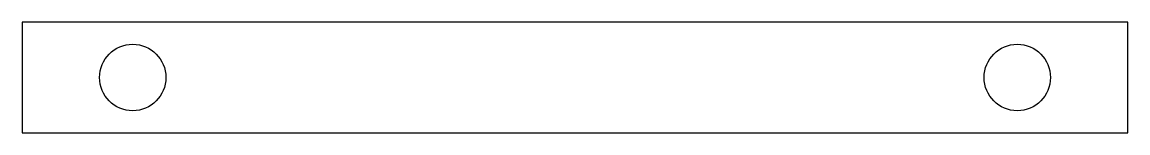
# Model space of a CAD drawing. Header units: metres. Extents: x -50 to 50, y -5 to 5.
import ezdxf

# ---------------------------------------------------------------- set-up
doc = ezdxf.new("R2010")
doc.units = ezdxf.units.M

msp = doc.modelspace()

# ---------------------------------------------------------------- linework, layer by layer
for p, q in [((50, 5), (-50, 5)), ((-50, 5), (-50, -5)), ((50, -5), (50, 5)), ((-50, -5), (50, -5))]:
    msp.add_line(p, q)
for centre in [(-40, 0), (-40, 0), (40, 0), (40, 0)]:
    msp.add_circle(centre, 3)

doc.saveas('drawing.dxf')
